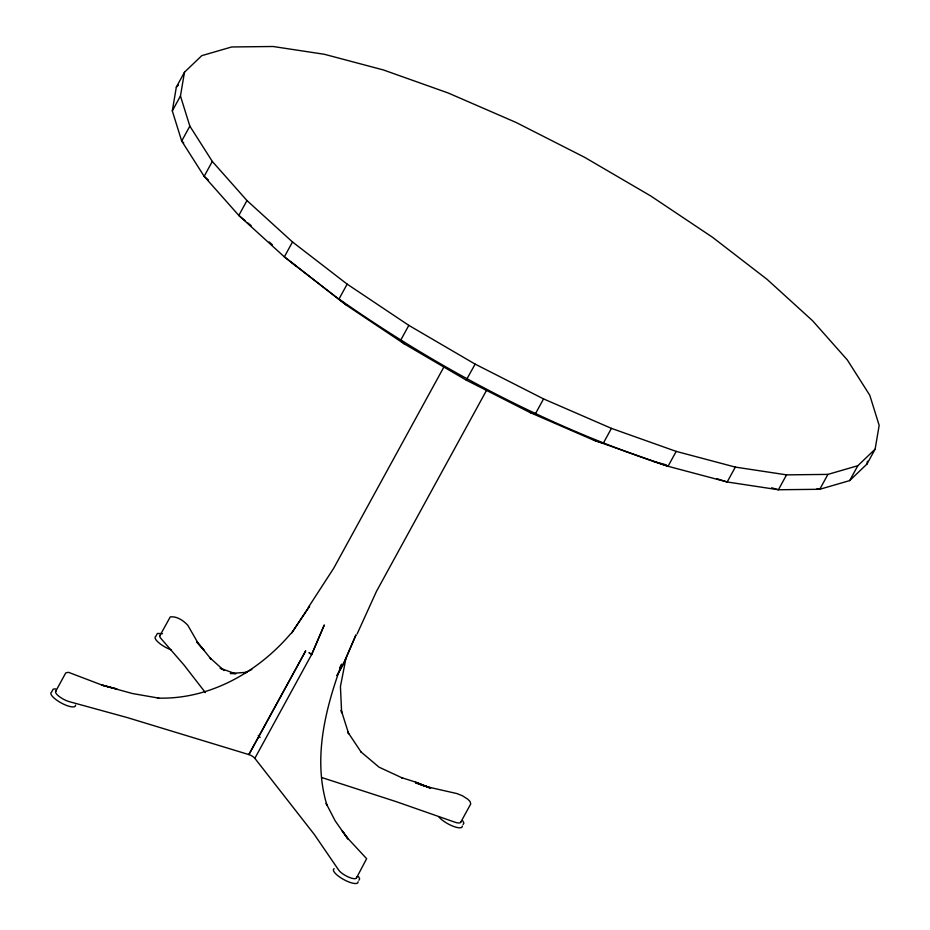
<?xml version="1.0" encoding="UTF-8"?>
<svg xmlns="http://www.w3.org/2000/svg" width="930" height="930" viewBox="0 0 930 930"><rect width="100%" height="100%" fill="white"/><g stroke="black" fill="none" stroke-linecap="round" stroke-linejoin="round"><path stroke-width="1.4" d="M172.306 110.903L176.34 87.095L184.489 72.203L201.787 55.649L231.698 46.965L273.06 46.5L324.291 54.266L383.416 69.959L448.179 92.988L516.069 122.458L584.482 157.24L650.802 195.998L712.473 237.243L767.122 279.384L812.646 320.803L847.311 359.922L869.771 395.227L879.164 425.359L875.13 449.155L866.981 464.047L849.671 480.601L819.772 489.285L778.398 489.75L727.179 481.984L668.042 466.29L593.456 440.076L530.1 412.571L466.244 380.114L404.352 343.937L346.809 305.447L284.348 256.866L238.812 215.446L204.158 176.328L181.699 141.023L172.306 110.903L180.455 96.011L184.489 72.203M866.981 464.047L867.446 461.245M345.786 659.172L340.438 686.468L341.636 712.775L341.217 710.195L348.68 733.805L347.588 731.782L361.259 752.277M357.132 633.935L376.383 591.55L486.623 390.182M358.91 880.268L359.666 878.838L358.538 876.537M463.128 824.55L463.884 823.12L462.768 820.818M180.455 96.011L189.848 126.131L181.699 141.023L183.733 142.918M189.848 126.131L212.307 161.436L204.158 176.328L208.355 179.99M212.307 161.436L246.973 200.555L238.812 215.446L245.508 220.991M246.973 200.555L292.497 241.974L284.348 256.866L346.809 305.447M55.672 691.327L65.774 672.878L68.518 672.332L101.114 684.736L116.971 689.025L101.847 685.154L132.548 693.548L158.809 698.128L157.565 698.081C209.378 699.837 258.063 672.146 290.927 633.435M292.497 241.974L347.146 284.127L338.997 299.007C440.088 369.838 550.583 427.87 668.042 466.29L676.203 451.399L735.328 467.093L786.559 474.858L827.921 474.393L857.832 465.709L875.13 449.155M159.774 635.864L170.271 616.892C176.851 616.067 183.524 620.601 187.825 625.32L197.823 642.7L211.145 659.265L210.075 657.929L224.025 670.53M347.146 284.127L408.816 325.361L400.667 340.252L404.352 343.937M443.947 366.897L333.707 568.253L308.365 607.313M676.203 451.399L611.44 428.37L543.55 398.9L475.137 364.118L466.244 380.114M339.601 667.949L341.682 664.16C325.361 708.648 312.724 758.473 326.953 805.229L326.163 803.474L335.207 820.899L347.936 839.046L342.228 830.85L349.017 839.685L366.629 858.681L356.539 877.85M543.55 398.9L535.401 413.792L530.1 412.571M611.44 428.37L603.291 443.261L593.456 440.076M460.641 822.387L470.743 803.938L470.057 801.486L467.778 799.219L462.57 795.836L457.014 793.592L429.044 787.233L415.664 783.048M735.328 467.093L727.179 481.984L716.832 478.694M786.559 474.858L778.398 489.75L771.679 487.785M827.921 474.393L819.772 489.285L817.075 488.587M849.671 480.601L857.832 465.709M291.741 632.935L309.585 606.139L291.695 632.912M176.34 87.095L178.374 85.153M251.786 669.519L244.02 673.157L246.962 672.285L230.291 673.46L235.767 673.843L220.131 668.217L222.212 669.147M55.695 688.851L53.184 689.165L51.592 692.083A13.892 4.127 28.7 0 0 61.241 702.975A13.892 4.127 28.7 0 0 75.516 705.138M162.529 633.679L157.414 633.446L155.822 636.364A13.892 4.127 28.7 0 0 158.588 642.572A13.892 4.127 28.7 0 0 171.457 649.965M653.895 461.571L666.31 464.861M321.606 777.492L396.203 801.648L454.631 822.097A10.416 3.104 28.7 0 0 460.815 821.76M420.755 784.746L429.753 787.71L415.466 782.328L430.59 788.175L416.535 782.386L401.621 777.654L402.69 778.131L379.068 767.18L360.875 751.812M408.816 325.361L475.137 364.118M310.062 653.325L308.981 652.651L311.527 654.708L254.843 758.322L314.433 834.617L338.59 869.945A10.416 3.104 28.7 0 0 349.389 877.432A10.416 3.104 28.7 0 0 356.527 877.13M247.74 222.84L251.088 225.606M269.247 241.963L272.432 244.857M291.555 262.26L295.798 266.12M258.249 735.363L260.144 737.478M205.402 692.617L183.919 664.915L160.983 638.538A10.416 3.104 28.7 0 1 160.169 635.341M56.242 690.909A10.416 3.104 28.7 0 0 58.637 696.047A10.416 3.104 28.7 0 0 69.401 701.685L127.143 717.542L248.868 754.59A4.999 1.488 28.7 0 1 254.82 758.287M462.291 826.038A13.892 4.127 28.7 0 1 452.84 826.142A13.892 4.127 28.7 0 1 438.751 816.714M358.073 881.756A13.892 4.127 28.7 0 1 343.798 879.594A13.892 4.127 28.7 0 1 334.149 868.701M324.21 625.192L311.55 654.743L324.21 625.192M355.911 635.097L343.879 662.985L336.962 675.61L343.833 662.962L355.911 635.097M305.586 651.012L248.868 754.59L305.633 651.023M202.984 648.908L196.765 642.014L203.949 650.117L202.984 648.908"/></g></svg>
